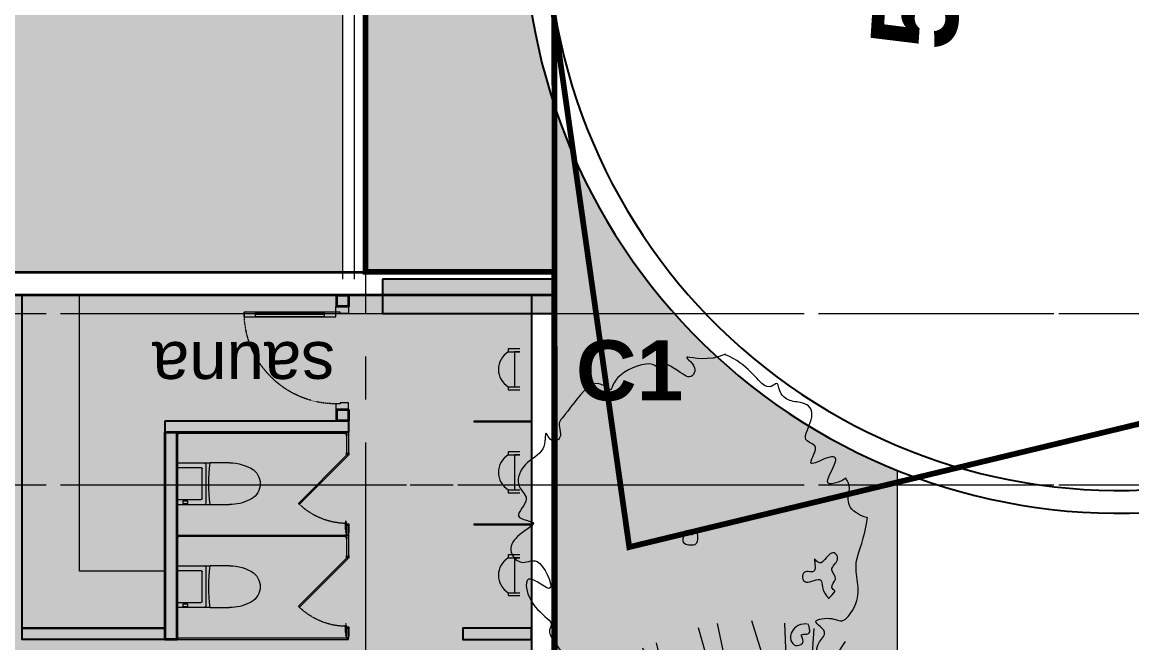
# Model space of a CAD drawing. Header units: millimetres. Extents: x -100356 to 314685, y 446 to 1273965.
# Drawn here: x 77091 to 86788, y 822088 to 827514 of the extents above; entities that cross this region are included whole.
import ezdxf
from ezdxf.xclip import XClip

# ---------------------------------------------------------------- set-up
doc = ezdxf.new("R2010")
doc.units = ezdxf.units.MM
doc.header["$XCLIPFRAME"] = 2
for name, pattern in [('CENTER', [2, 1.25, -0.25, 0.25, -0.25]), ('Core - tb$0$HIDDEN', [0.375, 0.25, -0.125]), ('Dash', [6, 3, -3]), ('DASHED2', [0.375, 0.25, -0.125]), ('gf$0$CENTER2', [28.574999999999996, 19.05, -3.174999999999999, 3.174999999999999, -3.174999999999999]), ('gf$0$Kume - Grid Line', [10.5, 5.999999999999999, -1.25, 2, -1.25]), ('Kume - D_W Swings', [4.4, 1.5, -0.7, 1.5, -0.7])]:
    doc.linetypes.add(name, pattern=pattern)
for name, color, linetype in [('20180221 BF$0$sohieu_diem', 2, 'Continuous'), ('20180221 BF$0$TREE', 99, 'Continuous'), ('STR', 7, 'Continuous')]:
    doc.layers.add(name, color=color, linetype=linetype)
for name, color, linetype, lineweight in [('20180221 BF$0$TUONG 2', 2, 'Continuous', 25), ('20180330-Ascent Plaza-TP-Ban ve so bo$0$KÍNH', 150, 'Continuous', 9), ('@ color hatch', 7, 'Continuous', 13), ('A-_DOOR----_E', 7, 'Continuous', 9), ('A.Concrete', 7, 'Continuous', 25), ('A1 - dp$0$FURNITURE', 8, 'Continuous', 5), ('A1 - dp$0$TUONG 2', 2, 'Continuous', 25), ('Core - tb$0$CUA', 5, 'Continuous', 9), ('gf$0$A.Axis', 251, 'gf$0$CENTER2', 13), ('GJ', 1, 'Continuous', 13), ('KÍNH', 150, 'Continuous', 9), ('LC.HA', 250, 'Continuous', 9), ('LGI', 250, 'CENTER', 9), ('luoicot', 30, 'Continuous', 13), ('M-_SANIFIXR_E', 7, 'Continuous', 9), ('net thay', 137, 'Continuous', 15), ('TEXT', 6, 'Continuous', 20), ('Text 35', 250, 'Continuous', 15), ('TUONG 2', 2, 'Continuous', 35)]:
    doc.layers.add(name, color=color, linetype=linetype, lineweight=lineweight)
doc.styles.add('20180221 BF$0$VAPTIMN', font='VNI-Aptima-Bold.TTF')
doc.styles.add('ARIAL', font='Font - TrueType - Arial Bold.ttf')
doc.styles.add('VnArial', font='Font - TrueType - Arial.ttf')

# ---------------------------------------------------------------- blocks, each defined once
blk = doc.blocks.new('M_Urinal-Wall-3D - M_Urinal-Wall-3D-2211937-IDEA-4th Storey - Detail')
at = {"layer": 'M-_SANIFIXR_E'}
blk.add_hatch(color=10, dxfattribs=at).paths.add_polyline_path([(-109.0745998661536, 302.8189976031653), (-154.3407862696125, 296.9603026130118), (-196.6238367956002, 279.7703178336354), (-233.1372104285497, 252.3818990322947), (-261.4745998661537, 216.5999999999529), (-286.8745998661652, 216.5999999999529), (-286.8745998661652, 114.9999999999609), (69.23974890405088, 114.9999999999609), (69.23974890405088, 216.5999999999529), (43.32540013382904, 216.5999999999529), (14.98801069622509, 252.3818990322947), (-21.52536293670705, 279.7703178336354), (-63.80841346271209, 296.9603026130097)], flags=0)
at = {"layer": 'M-_SANIFIXR_E', "color": 8}
for p, q in [((-261.4745998660653, 216.6000000000037), (-286.87459986607, 216.6000000000037)), ((-286.87459986607, 216.6000000000037), (-286.87459986607, 114.9999999990102)), ((-261.4745998660704, 216.5999999990201), (-261.4745998660704, 114.9999999999975)), ((69.23974890414924, 216.5999999999961), (43.32540013392855, 216.5999999999961)), ((43.32540013392836, 216.5999999990211), (43.32540013392836, 114.9999999999965)), ((69.23974890414924, 114.9999999990102), (69.23974890414924, 216.5999999999961)), ((43.32540013392836, 161.8706063241912), (-261.4745998660704, 161.8706063241912)), ((-261.4745998660704, 161.8706063241912), (-261.4745998660704, 114.9999999999975)), ((43.32540013392836, 114.9999999999965), (43.32540013392836, 161.8706063241912))]:
    blk.add_line(p, q, dxfattribs=at)
blk.add_arc((-109.0745998660706, 125.0189976032092), 177.7999999999999, 31.00271913387401, 148.9972808661222, dxfattribs=at)
blk = doc.blocks.new('110_植栽_中_高木 - 落葉2_φ4000_H4000-V1-IDEA-4th Storey - Detail')
at = {"color": 139}
blk.add_circle((0, 0), 4.083539209320726, dxfattribs=at)
for points, knots in [([(365.8336339197122, 1970.758105612942), (182.024731166719, 1885.046606622171), (-187.9866294023814, 1991.145656943729), (83.71792239812203, 1850.718741303834), (-16.84201142261736, 1663.785694014805), (-147.572214932472, 1793.799395279086), (-283.4330709030619, 1866.646287958429)], [0, 0, 0, 0, 0.2443081337377229, 0.4912010019798524, 0.6832633446483942, 0.8338532355819013, 0.8338532355819013, 0.8338532355819013, 0.8338532355819013]), ([(1917.051509305194, 182.5020730877877), (1638.844395638269, 267.5585235358449), (1765.825428643147, 511.2544151605107), (1662.534473966341, 628.6739547642064), (1706.248314810451, 614.8817401702399), (1383.118931957346, 479.6976839306299), (1623.581479173503, 842.7980422936962), (1513.345203686389, 874.0407269198913), (1212.085104415193, 702.1880609825603), (1438.516716894635, 1010.081859185302), (1163.536683980317, 992.2879836169304), (1349.253460765642, 1294.846138203109), (1271.844893839094, 1442.272534434334), (1076.783058199217, 1450.098738462606), (951.9868307469296, 1528.984228550107), (942.355566635204, 1721.684780452459), (816.915749997017, 1496.121988930274), (605.3928072081762, 1868.184815135202), (366.5776544621913, 1966.118211921363)], [0, 0, 0, 0, 0.1954764873729301, 0.3246080807841762, 0.4741707537678634, 0.6992926840615917, 0.9430229745900518, 1.185822686116785, 1.414190091502004, 1.68613497291543, 1.960294277191301, 2.176068294551539, 2.370094760786492, 2.507984366272034, 2.65302817787326, 2.815093333388019, 3.053050596240767, 3.308650981133689, 3.308650981133689, 3.308650981133689, 3.308650981133689]), ([(-283.4330709030619, 1866.646287958429), (-364.1053146285703, 1737.543710789294), (-352.6621694163186, 1946.770492235781), (-886.0333763314993, 1742.028468577599), (-859.2790209038649, 1487.477780301415), (-1059.81911036669, 1784.909230028221), (-1417.150578713859, 1250.594508811366), (-1466.576539114001, 1237.350862637046), (-1417.150578713859, 1052.795296495839), (-1540.615888610482, 981.5125665913802), (-1616.380884073966, 1189.67518081225), (-1585.418251411, 895.0854091945803), (-1843.603309766972, 795.9774509082199), (-1947.065013787709, 520.4747243550373), (-1727.097471033281, 398.5678818837623), (-2013.17153600743, 158.523239474569), (-1607.353212073096, 150.0764162237756), (-1927.840925285826, 0.630541208141949), (-2015.3317482149, -186.9941340442747), (-1845.817625020747, -356.5082572384272), (-1675.24037877738, -185.9310109951184), (-1426.961244915321, -770.8399958889349), (-1865.316253335855, -321.9178309247945), (-1793.692285201745, -774.1337682191515), (-1479.331949677086, -975.5037204277469), (-1595.030449785001, -1042.302280609903), (-1467.757738535467, -1224.066549493582), (-1318.646071547933, -1437.02007948386), (-1075.43483340391, -1398.739960761799), (-797.8918176551815, -1871.035988067044), (-887.5878946124576, -1449.049123711709), (-676.1626681283233, -1602.658542245626), (-633.6914458587416, -1662.994508486125), (-592.5082461864222, -1640.882925078855), (-621.0146317949984, -1912.103067031887), (-149.7007300818805, -1972.135024277319), (9.14349533431232, -1930.341002262197), (130.4952378650778, -1809.666685537668), (465.5867365710437, -1945.052439069259)], [0, 0, 0, 0, 0.2551105489952942, 0.5385779040421137, 0.8628323798634627, 1.206627356599234, 1.49443389689193, 1.736400794001452, 1.841604848161207, 1.993383844255066, 2.173912043445651, 2.391073054556892, 2.628128826317921, 2.852957209684163, 3.104275514588132, 3.386110310659415, 3.695867653595903, 3.960124601196598, 4.178948190932685, 4.367044962266493, 4.672267997229715, 5.083493609718781, 5.553943908003594, 5.952736294592933, 6.21650924788471, 6.415770044232579, 6.584038465864664, 6.783094351566172, 7.07125644146267, 7.406292449756776, 7.745465215254528, 7.95503851567409, 8.059441608010253, 8.166955523352062, 8.384196213201125, 8.633563640704041, 8.855160081706682, 9.045666770768399, 9.045666770768399, 9.045666770768399, 9.045666770768399]), ([(1425.867045371037, -1424.089916930068), (1281.067804496386, -1228.064217274776), (1585.559578247136, -1069.877564820752), (1239.559020580258, -940.4376814151765), (1552.245870944229, -893.2500760892872), (1654.016987287207, -988.4976171820308), (1822.744367209496, -729.705350692966), (1816.204475134611, -532.1939084337209), (1763.21791411005, -280.6775106755085), (1883.05265069491, -56.28041840170044), (1917.051509305194, 182.5020730878459)], [0, 0, 0, 0, 0.2602696423532189, 0.5402776649011819, 0.7648325053200407, 0.9729255080642645, 1.148736406630297, 1.356568084136579, 1.549553351123584, 1.754397608701417, 1.754397608701417, 1.754397608701417, 1.754397608701417]), ([(47.11920354492031, 44.82459022692638), (72.17139245726867, -48.67145163478563), (47.35383828822523, -116.8571213203249), (-13.67498244316084, -116.8571213203249), (-94.40809231851017, -109.7938894350664), (-110.6587756767403, -49.14551348437089), (-63.89626652025618, 44.82459022692638)], [0, 0, 0, 0, 0.06298794835798491, 0.1216690485470552, 0.1776779442636637, 0.245698436042966, 0.245698436042966, 0.245698436042966, 0.245698436042966]), ([(1489.528463115392, -698.4945496213622), (1558.626047922298, -629.3969648144557), (1571.436983678723, -616.5860290580895), (1496.10608624341, -573.0937151455437), (1609.953662315558, -470.5848972165841), (1477.530641562596, -386.2035952492733), (1635.730920088128, -266.9911346388399), (1521.46446689358, -142.6529088192619), (1401.188088310882, -380.9673140290543), (1311.616918294516, -193.0870449628565), (1377.547090989945, -450.9415355212404), (1193.133400338818, -360.6350292943534), (1203.463939038105, -586.9289664733224), (1457.221974712797, -421.1198580092168), (1405.866488227446, -611.3656312666135), (1497.087547274015, -702.5866903131246)], [0, 0, 0, 0, 0.05545187239706677, 0.1260716918052718, 0.2346686232856515, 0.3736416434709259, 0.5168994966368274, 0.6902108024521638, 0.866270124040647, 1.068926282079531, 1.254738596882081, 1.445578870364791, 1.646528748333133, 1.845214155794184, 2.01723629905058, 2.01723629905058, 2.01723629905058, 2.01723629905058]), ([(1254.161274262238, -974.875048691465), (1148.119576182449, -974.875048691465), (1061.35623096046, -1082.018856997602), (1079.058516277059, -1182.413505879347), (1146.818525054085, -1229.859574814211), (1241.860886007431, -1174.986842133338), (1169.479577079008, -1076.998781982169), (1251.118656054256, -1098.87390726438), (1307.777492045891, -1066.161913052725), (1265.209728105227, -974.875048691465)], [0, 0, 0, 0, 0.09455747389247111, 0.1827386351125621, 0.2632309143055276, 0.3491581973984682, 0.4355774142743436, 0.5098789920048055, 0.5784121538334418, 0.5784121538334418, 0.5784121538334418, 0.5784121538334418]), ([(465.5867365709273, -1945.052439069259), (640.478155073477, -1695.281608338642), (943.659977119707, -1741.938075501181), (1023.826270919002, -1661.771781701886), (988.4398268603254, -1360.533180837054), (1415.461209299276, -1412.964813775965)], [0, 0, 0, 0, 0.1982275061669139, 0.3960164778386281, 0.6275645962289388, 0.6275645962289388, 0.6275645962289388, 0.6275645962289388]), ([(481.5814669696265, -1714.579355883296), (538.477256680897, -1657.683566171909), (538.4772566808388, -1577.205871752754), (577.8477710683364, -1554.475294673), (482.2415370680974, -1562.83975631051), (482.2415370682138, -1708.968360487022)], [0, 0, 0, 0, 0.05643089622439371, 0.1171019053180198, 0.1957220914013187, 0.1957220914013187, 0.1957220914013187, 0.1957220914013187])]:
    blk.add_open_spline(points, degree=3, knots=knots, dxfattribs=at)
blk.add_open_spline([(-63.89626652025618, 44.82459022692638), (47.11920354492031, 44.82459022692638)], degree=1, dxfattribs=at)
blk = doc.blocks.new('110_植栽_中_高木 - 落葉1_φ4000_H5500-1445069-IDEA-4th Storey - Detail')
at = {"color": 139}
for p, q in [((-472.3833775519161, 1941.199493805179), (-408.4149558542995, 1714.849030846497)), ((-305.9823082759976, 1976.467862185324), (-180.7300701140193, 1367.584047282347)), ((224.3444087506505, 1271.989784197533), (-5.024473547935486, 2000.006284463801)), ((298.361235499382, 1613.364448597305), (285.0053920748178, 1979.601553272223)), ((518.1939491034718, 1585.750262425165), (540.9555240870686, 1934.037540279562)), ((-667.1264414931647, 1110.7801860295), (-958.0581679343013, 1759.767871280201)), ((-670.4398627280025, 1128.675911665079), (-837.7422901390819, 1807.726393850171)), ((640.9155051709386, 1556.773319429369), (813.1387722492218, 1820.02837959968)), ((-408.4149558542995, 1714.849030846497), (-388.7322772740154, 1473.737182348501)), ((879.2419983148575, 1317.288074884564), (1065.41289567959, 1665.346866565058)), ((-378.8910514115123, 1109.608196430025), (-614.5516459941864, 1644.93996847677)), ((-9.841452479362488, 1257.227945313207), (-9.841452479246072, 1591.832800116739)), ((224.3444087506505, 1271.989784197533), (298.361235499382, 1613.364448597305)), ((458.851465582964, 1251.692142394953), (518.1939491034718, 1585.750262425165)), ((458.851465582964, 1251.692142394953), (640.9155051709386, 1556.773319429485)), ((-388.7322772740154, 1473.737182348501), (-378.8910514115123, 1109.608196430025)), ((1363.799518465996, 1486.910044963588), (1020.801876902697, 1023.786250739591)), ((-1146.513700246694, 1148.973553468008), (-1389.116375565529, 1451.320603289409)), ((-180.7300701140193, 1367.584047282347), (29.52367794525344, 691.3524679344846)), ((-933.7781118154526, 1323.716515256441), (-819.2167762516765, 977.9643459039507)), ((242.3422285318375, 956.4526446290547), (224.3444087506505, 1271.989784197533)), ((348.0515382289886, 889.6186253511114), (879.2419983148575, 1317.288074884564)), ((879.2419983148575, 1317.288074884564), (624.9232863188954, 696.2730808960041)), ((29.52367794525344, 691.3524679344846), (-9.841452479362488, 1257.227945313207)), ((242.3422285318375, 956.4526446289383), (458.851465582964, 1251.692142394953)), ((1602.036249280092, 1226.910912772873), (1073.576743006823, 790.08796256606)), ((-1482.348481655121, 672.2847526994301), (-1684.951815665932, 1077.4914209001)), ((-989.0527254343033, 932.4647697778419), (-1146.513700246694, 1148.973553468008)), ((-546.19302546978, 457.6210855334066), (-670.4398627280025, 1128.675911665079)), ((-378.8910514115123, 1109.608196430025), (0, 0)), ((-1182.188370943069, 861.7301651008893), (-1639.809683084371, 1058.556496944861)), ((-1182.188370942953, 861.7301651008893), (-1319.17535233486, 1007.617680509924)), ((-819.2167762516765, 977.9643459039507), (-743.019583940506, 713.4952262614388)), ((1020.801876902697, 1023.786250739591), (624.9232863188954, 696.2730808960041)), ((-743.019583940506, 713.4952262614388), (-989.0527254343033, 932.4647697778419)), ((9.841127851861529, 496.9865918717114), (348.0515382289886, 889.6186253511114)), ((29.52367794525344, 691.3524679344846), (242.3422285318375, 956.4526446290547)), ((1796.167954056873, 879.676681542187), (1056.991548180697, 580.0629274089588)), ((-743.019583940506, 713.4952262614388), (-1182.188370943069, 861.7301651008893)), ((1073.576743006823, 790.08796256606), (383.8109844924184, 396.1129701685859)), ((-1850.213004051009, 759.4486308300402), (-1577.798580765724, 577.8388139770832)), ((-546.1930254929466, 457.6210855635582), (-743.019583940506, 713.4952262614388)), ((-9.841452479246072, 302.620417208178), (29.52367794525344, 691.3524679344846)), ((624.9232863188954, 696.2730808960041), (383.8109844924184, 396.1129701685859)), ((-1398.697381257894, 529.5860701234778), (-1482.348481655121, 672.2847526994301)), ((383.8109844924184, 396.1129701685859), (1064.092299819109, 582.4828861327842)), ((1064.092299819109, 582.4828861327842), (1374.093636631966, 607.0859509406146)), ((1854.660355448723, 598.603855076246), (1187.997541427729, 159.1331399901537)), ((1374.093636631966, 607.0859509406146), (1887.311337692081, 661.8959871827392)), ((-1570.001263380051, 577.5912872886984), (-1397.904682866763, 528.9194824814331)), ((-1182.188370943069, 347.5215771641815), (-1398.697381257894, 529.5860701234778)), ((-295.2394976615906, 132.8579099982744), (-546.19302546978, 457.6210855334066)), ((383.8109844924184, 396.1129701685859), (0, 0)), ((-1974.46955415071, 318.6226027156226), (-1450.808549284935, 187.0893754049903)), ((-1522.053621053696, 376.0710152747342), (-1182.188370943069, 347.5215771641815)), ((-644.6061913967133, 125.4765372104011), (-1182.188370943069, 347.5215771641815)), ((0, 0), (-9.841452479246072, 302.620417208178)), ((-1999.744347467902, 32.75557967426721), (-1462.213817477226, 119.0018555892166)), ((-1453.446340680006, 120.6552069316385), (-1277.585276153754, 143.8270499592181)), ((-1450.808549284935, 187.0893754049903), (-1104.362081289291, 100.5647440605098)), ((-644.6061913967133, 125.4765372104011), (-1244.926412820816, -51.66711611463688)), ((-1104.362081289291, 100.5647440605098), (-944.7665956824785, 36.90462391963229)), ((-295.2394976615906, 132.8579099982744), (-644.6061913967133, 125.4765372104011)), ((0, 0), (-295.2394976615906, 132.8579099982744)), ((772.5430352689, 63.96819517272525), (1205.561055898783, 162.3813610948855)), ((1205.561055898783, 162.3813610948855), (1515.562392592663, 167.3019740562886)), ((1515.562392592779, 167.3019740562886), (1938.739187479019, 182.0640396137023)), ((-423.1765680311946, -351.8274535147939), (0, 0)), ((0, 0), (-4.920839548110962, -526.510573686217)), ((0, 0), (772.5430352689, 63.96819517272525)), ((305.080270409584, -250.9537544391351), (0, 0)), ((1537.764085888863, 78.406571983709), (772.5430352689, 63.96819517272525)), ((772.5430352689, 63.96819517272525), (1241.235726595041, -49.82199959037825)), ((-1975.019242827431, -315.1973567311652), (-1570.586985945702, -88.12879469129257)), ((-1244.926412820816, -51.66711611463688), (-1563.964513659477, -80.1367654025089)), ((1534.199429512024, -56.9710327667417), (1241.235726595041, -49.82199959037825)), ((1241.235726595041, -49.82199959037825), (1511.872159600258, -167.9178440313553)), ((1984.387460947153, -87.80578596307896), (1545.460080504417, -57.6451576492982)), ((1511.872159600258, -167.9178440313553), (1971.205064989743, -338.2321318099275)), ((305.080270409584, -250.9537544391351), (268.1756732463837, -431.7880941579351)), ((1922.717954516411, -449.3434485273901), (302.8051798002562, -262.1018102309899)), ((743.0189040900441, -452.7006992447423), (305.080270409584, -250.9537544391351)), ((-846.3533629179001, -415.7958753603743), (-423.1765680311946, -351.8274535147939)), ((-806.9880057573318, -637.2254986847984), (-423.176568031311, -351.8274535147939)), ((-423.176568031311, -351.8274535147939), (-610.1616739033489, -834.0518305287696)), ((-1938.146543976152, -493.5973635487026), (-1559.848588943365, -440.3991668408271)), ((-1559.848588943365, -440.3991668408271), (-1235.085186838987, -474.8436842444353)), ((-1422.670295715332, -653.0823938259855), (-1040.719432005193, -445.3198036698159)), ((-1235.085186838987, -474.8436842444353), (-846.3533629179001, -415.7958753603743)), ((268.1756732463837, -431.7880941579351), (248.4932214021683, -869.7267278456129)), ((268.1756732463837, -431.7880941579351), (508.0575951337814, -651.3723742855946)), ((1389.152416825411, -631.5983466317412), (743.0189040900441, -452.7006992447423)), ((934.9246230125427, -541.2726392436307), (743.0189040900441, -452.7006992447423)), ((-4.920839548110962, -526.510573686217), (-216.5094636677532, -959.5285944119096)), ((-4.920839548110962, -526.510573686217), (44.28597009193618, -719.6464458090486)), ((1284.291316747665, -816.8294584905962), (934.9246230125427, -541.2726392436307)), ((-1092.386277675512, -755.3211164530367), (-806.9880057573318, -637.2254986847984)), ((364.6553201675415, -1191.166653582011), (258.3344473132165, -650.7574112483999)), ((931.2343899012776, -773.1584517749725), (508.0575951338978, -651.3723742855946)), ((508.0575951337814, -651.3723742855946), (685.201475143549, -1069.62832945399)), ((1865.403635564842, -721.3318651296431), (1389.152416825411, -631.5983466317412)), ((-1682.86504650116, -957.0682879311498), (-1092.386277675629, -755.3211164530367)), ((-1244.24843454361, -894.5838928524172), (-1076.959154009819, -745.2117366172606)), ((44.28597009193618, -719.6464458090486), (39.36535716068465, -1125.600868573412)), ((1097.032387258369, -1672.294927498093), (761.7112517039059, -724.371376727242)), ((1191.094798445702, -1134.804010587977), (931.2343899012776, -773.1584517749725)), ((-610.1616739033489, -834.0518305287696), (-905.4011716875248, -1094.846810894087)), ((-702.7137614487438, -1094.501361556584), (-607.6612464188365, -832.3146102534374)), ((248.4932214021683, -869.7267278456129), (164.8418943883153, -1100.99757709296)), ((1639.81895647163, -1145.008372557117), (1284.291316747782, -816.8294584905962)), ((-1566.533454947756, -1243.391860098112), (-1244.24843454361, -894.5838928525336)), ((-216.5094636677532, -959.5285944119096), (-457.6210854053497, -1296.593755696551)), ((-206.9887529610423, -1384.996144447359), (-216.5094636677532, -959.5285944119096)), ((-905.4011716964887, -1094.846810902003), (-1342.336628835881, -1482.626978749176)), ((-867.0234279631404, -1310.048825937207), (-702.7137614487438, -1094.501361556584)), ((164.8418943883153, -1100.99757709296), (51.66688954841811, -1342.1098789362)), ((174.7493087053299, -1572.893835027469), (164.8418943883153, -1100.99757709296)), ((1277.647537231445, -1483.431977648404), (902.3350493051112, -1121.902565224096)), ((1437.54405864724, -1390.509785178583), (1191.094798445702, -1134.804010587977)), ((364.6553201675415, -1191.166653582011), (364.6553201676579, -1966.613957091235)), ((551.640426158905, -1405.215130791184), (364.6553201675415, -1191.166653582011)), ((-1023.995621692622, -1717.988169337506), (-863.7940207718639, -1307.639067488839)), ((-682.3965194456978, -1879.996109963395), (-457.6210854053497, -1296.593755696551)), ((-457.6210854053497, -1296.593755696551), (-644.6061913967133, -1458.975343464059)), ((51.66688954853453, -1342.109878936084), (-169.7627338171005, -1794.81046484469)), ((-321.1341239243047, -1974.06262759841), (-206.9887529610423, -1384.996144447359)), ((658.8646988865221, -1888.371703820652), (551.640426158905, -1405.215130791184)), ((854.572331060539, -1808.246806775918), (551.640426158905, -1405.215130791184)), ((-644.6061913967133, -1458.975343464059), (-865.7228582014795, -1802.934917299193)), ((76.22358119627461, -1998.559568514), (174.7493087053299, -1572.893835027469))]:
    blk.add_line(p, q, dxfattribs=at)
blk = doc.blocks.new('SITE')
at = {"layer": 'GJ', "color": 2, "linetype": 'DASHED2', "ltscale": 200, "const_width": 50}
for points, elevation in [([(-29878.63724851527, 42740.08829556103), (-25969.8822123002, 42803.69467001787), (-21953.70208691485, 42762.33819735248), (-17824.85726146697, 42747.82105758612), (-8761.388092617854, 42796.05047907075), (-2287.339617544902, 42907.87486342783), (-2255.000619305414, 42909.88816991018), (-1185.958073573885, 35376.80779356154), (-1156.783467286848, 8044.275215967384), (-171.9813663010718, -62.86530163977295), (-42868.96356875566, 0.1675262849894352)], -1.948401880183878e-06), ([(-1160.81639505917, 11822.56543983352), (38571.89058090094, 16750.10564390331), (72293.83119198002, 20682.01865234907), (72665.93298668478, 20725.40091659437), (70991.79475905074, 24793.97242829512), (67558.71321172311, 33008.61330619716), (67488.72564941837, 32988.16896476794), (63296.97417460548, 41856.2439627928), (55641.11397701863, 39398.49793158652), (32498.0134045966, 31968.91299656802), (30483.45593920327, 38296.36017735372), (27912.23902114679, 37565.9203514136), (20347.20191071602, 35807.48221048719), (-530.79163456487, 30760.13330863212), (-1185.958083242935, 35376.60854589431)], -1.53277294855317e-06)]:
    blk.add_lwpolyline(points, dxfattribs=dict(at, elevation=elevation))
blk = doc.blocks.new('Partition Toilet - 900x1500-513772-IDEA-4th Storey - Detail')
at = {"layer": 'M-_SANIFIXR_E'}
h = blk.add_hatch(color=10, dxfattribs=at)
h.paths.add_polyline_path([(-899.9999999999513, 1037.615739037206), (-899.999999999947, -6.930349627509713e-11), (-702.9999999999507, -8.662937034387141e-11), (-702.9999999999507, 11.99999999991064), (-887.9999999999476, 11.99999999991064), (-887.9999999999541, 1499.999999999902), (-899.999999999947, 1499.999999999902), (-899.9999999999535, 1218.581335389133)], flags=0)
h.paths.add_polyline_path([(-96.9999999999498, -6.930349627509713e-11), (4.764615368912928e-11, -6.930349627509713e-11), (4.764615368912928e-11, 11.99999999991064), (-96.9999999999498, 11.99999999991064)], flags=0)
h = blk.add_hatch(color=10, dxfattribs=at)
h.paths.add_polyline_path([(-887.9999999999541, 1479.999999999923), (-884.9999999999548, 1479.999999999923), (-884.9999999999548, 1496.999999999902), (-887.9999999999345, 1499.999999999902)], flags=0)
h.paths.add_polyline_path([(-887.9999999999476, 11.99999999991064), (-884.9999999999418, 14.99999999990996), (-887.9999999999476, 31.99999999990609)], flags=0)
h.paths.add_polyline_path([(-699.9999999999492, -3.000000000085947), (-702.9999999999507, -8.662937034387141e-11), (-702.9999999999507, -3.000000000085947)], flags=0)
h.paths.add_polyline_path([(-719.999999999949, 11.99999999991064), (-702.9999999999507, 11.99999999991064), (-699.9999999999492, 11.99999999991064), (-702.9999999999507, 14.99999999990996), (-719.999999999949, 14.99999999990996)], flags=0)
h.paths.add_polyline_path([(-99.99999999994695, 11.99999999991064), (-96.9999999999498, 11.99999999991064), (-99.99999999994695, 14.99999999990996)], flags=0)
h.paths.add_polyline_path([(-19.99999999994997, 11.99999999991064), (4.764615368912928e-11, 12.77837837828697), (-2.999999999949506, 14.99999999989264), (-19.99999999994997, 14.07567567557508)], flags=0)
for points in [[(-114.2201795099, 16.99999999990951), (-78.2842712474091, 17.85627705379225), (-74.85249633567692, 21.99999999990837), (-49.99999999994965, 23.96384105109764), (-49.99999999994965, 26.99999999992456), (-114.2201795099, 26.99999999992456)], [(-74.85249633567692, 21.99999999990837), (-69.81731190655697, 11.99999999991064), (-28.65317133504333, 14.99999999990996), (-28.7867965643529, 21.99999999990837), (-71.21320343554423, 21.99999999990837)], [(-69.99999999994944, -5.000000000085493), (-29.99999999994986, -5.000000000085493), (-29.99999999994986, -6.930349627509713e-11), (-69.99999999994944, -6.930349627509713e-11)]]:
    blk.add_hatch(color=10, dxfattribs=at).paths.add_polyline_path(points, flags=0)
at = {"layer": 'A-_DOOR----_E'}
for p, q in [((-699.9999999999986, 15.00000000000285), (-278.7359312880705, 436.2640687119304)), ((-694.5147186257608, 3.514718625763587), (-270.2506499138319, 427.7787873376918)), ((-278.7359312880705, 436.2640687119304), (-270.2506499138319, 427.7787873376918)), ((-699.9999999999983, 9.000000000001346), (-694.5147186257608, 3.514718625763818))]:
    blk.add_line(p, q, dxfattribs=at)
at = {"layer": 'A-_DOOR----_E', "linetype": 'Kume - D_W Swings'}
for radius, start, end in [(600, 1.448888739433926, 44.99999999999996), (600.0000000000006, 359.9999999999996, 0.4829629131441855)]:
    blk.add_arc((-702.9999999999995, 12.00000000000218), radius, start, end, dxfattribs=at)
at = {"layer": 'M-_SANIFIXR_E', "color": 8}
for p, q in [((-887.9999999999976, 1500.000000000003), (-899.9999999999976, 1500.000000000003)), ((-899.9999999999976, 1500.000000000003), (-899.9999999999976, 2.436451040921384e-12)), ((-887.9999999999976, 12.00000000000228), (-887.9999999999976, 1500.000000000003)), ((-868.0000000000025, 1500.000000000003), (-888.0000000000025, 1500.000000000003)), ((-888.0000000000025, 1500.000000000003), (-888.0000000000025, 1480.000000000003)), ((-888.0000000000025, 1480.000000000003), (-885.0000000000024, 1480.000000000003)), ((-885.0000000000024, 1480.000000000003), (-885.0000000000024, 1497.000000000003)), ((-885.0000000000024, 1497.000000000003), (-868.0000000000025, 1497.000000000003)), ((-868.0000000000025, 1497.000000000003), (-868.0000000000025, 1500.000000000003)), ((-899.9999999999976, 2.301092649759085e-12), (-702.9999999999999, 2.301092649759085e-12)), ((-885.0000000000025, 31.99999999999741), (-888.0000000000025, 31.99999999999741)), ((-888.0000000000025, 31.99999999999741), (-888.0000000000025, 11.99999999999741)), ((-702.9999999999999, 12.00000000000228), (-887.9999999999976, 12.00000000000228)), ((-888.0000000000025, 11.99999999999741), (-868.0000000000025, 11.99999999999741)), ((-885.0000000000025, 14.99999999999741), (-885.0000000000025, 31.99999999999741)), ((-868.0000000000025, 14.99999999999741), (-885.0000000000025, 14.99999999999741)), ((-868.0000000000025, 11.99999999999741), (-868.0000000000025, 14.99999999999741)), ((-719.9999999999999, 14.9999999999974), (-719.9999999999999, 11.99999999999741)), ((-699.9999999999998, 14.9999999999974), (-719.9999999999999, 14.9999999999974)), ((-719.9999999999999, 11.99999999999741), (-702.9999999999993, 11.99999999999741)), ((-702.9999999999993, 0), (-719.9999999999999, 0)), ((-719.9999999999999, 0), (-719.9999999999999, -2.999999999999995)), ((-702.9999999999999, 2.301092649759085e-12), (-702.9999999999999, 12.00000000000228)), ((-702.9999999999993, 11.99999999999741), (-702.9999999999993, 0)), ((-699.9999999999998, -2.999999999999995), (-699.9999999999998, 14.9999999999974)), ((-124.2201795098999, 26.99999999992456), (-124.2201795098999, 16.99999999990951)), ((-114.2201795099525, 27.00000000000012), (-114.2201795099524, 27.00000000000012)), ((-114.2201795099525, 27.00000000000012), (-50.00000000000002, 27.00000000000012)), ((-114.2201795099523, 17.00000000000036), (-114.2201795099526, 17.00000000000036)), ((-78.28427124746189, 17.00000000000036), (-114.2201795099525, 17.00000000000036)), ((-79.99999999999996, 14.9999999999974), (-100, 14.9999999999974)), ((-100, 14.9999999999974), (-100, -2.999999999999995)), ((0, 12.00000000000228), (-96.99999999999994, 12.00000000000228)), ((-96.99999999999994, 12.00000000000228), (-96.99999999999994, 2.301092649759085e-12)), ((-97.00000000000001, 0), (-97.00000000000001, 11.99999999999741)), ((-97.00000000000001, 11.99999999999741), (-79.99999999999996, 11.99999999999741)), ((-96.99999999999993, 2.301092649759085e-12), (0, 2.301092649759085e-12)), ((-79.99999999999996, 0), (-97.00000000000001, 0)), ((-79.99999999999996, 11.99999999999741), (-79.99999999999996, 14.9999999999974)), ((-79.99999999999996, -2.999999999999995), (-79.99999999999996, 0)), ((-78.28427124746196, 22.00000000000027), (-19.99999999999998, 22.00000000000027)), ((-78.28427124746189, 22.00000000000027), (-78.28427124746189, 17.00000000000036)), ((-50.00000000000002, 27.00000000000012), (-50.00000000000002, 22.00000000000027)), ((-19.99999999999998, 22.00000000000027), (-28.34015510960221, 22.00000000000027)), ((-19.99999999994997, 14.99999999990996), (-19.99999999994997, 21.99999999990837)), ((-2.999999999999995, 14.9999999999974), (-20.00000000000006, 14.9999999999974)), ((-20.00000000000006, 14.9999999999974), (-20.00000000000006, 11.99999999999741)), ((-20.00000000000006, 11.99999999999741), (0, 11.99999999999741)), ((0, 31.99999999999746), (-2.999999999999995, 31.99999999999746)), ((-2.999999999999995, 31.99999999999746), (-2.999999999999995, 14.9999999999974)), ((0, 11.99999999999741), (0, 31.99999999999746)), ((0, 12.00000000000228), (0, 2.301092649759085e-12)), ((-719.9999999999999, -2.999999999999995), (-699.9999999999998, -2.999999999999995)), ((-100, -2.999999999999995), (-79.99999999999996, -2.999999999999995)), ((-80.00000000000001, -5.000000000000082), (-71.21320343559655, -5.000000000000082)), ((-20.00000000000002, -5.000000000000082), (-80.00000000000001, -5.000000000000082)), ((-69.99999999994944, -8.662937034387141e-11), (-69.99999999994944, -2.000000000086175)), ((-70.00000000000003, -8.142653218357055e-14), (-70.00000000000003, -2.000000000000081)), ((-70.00000000000003, -5.000000000000082), (-70.00000000000003, -8.142653218357055e-14)), ((-30.00000000000002, -2.000000000000081), (-70.00000000000003, -2.000000000000081)), ((-70.00000000000003, -5.000000000000082), (-30.00000000000002, -5.000000000000082)), ((-30.00000000000002, -5.000000000000082), (-70.00000000000003, -5.000000000000082)), ((-29.99999999994986, -2.000000000086175), (-29.99999999994986, -8.662937034387141e-11)), ((-30.00000000000002, -2.000000000000081), (-30.00000000000002, -8.142653218357055e-14)), ((-30.00000000000002, -8.142653218357055e-14), (-30.00000000000002, -5.000000000000082)), ((-28.7867965644038, -5.000000000000082), (-20.00000000000002, -5.000000000000082)), ((-19.99999999994997, -5.000000000085493), (-19.99999999994997, -8.662937034387141e-11))]:
    blk.add_line(p, q, dxfattribs=at)
blk = doc.blocks.new('Toilet - Toilet-2215860-IDEA-4th Storey - Detail')
at = {"layer": 'M-_SANIFIXR_E'}
blk.add_hatch(color=10, dxfattribs=at).paths.add_polyline_path([(182.4999999999585, 462.3842609627652), (177.4554512160464, 522.1739811444824), (163.1351597479779, 580.485562283766), (139.871807897123, 635.8774083262014), (120.4685010725555, 670.8906606033235), (92.29032369960737, 698.8559775341055), (57.84252474369762, 718.5896487128999), (19.46527005491695, 728.7510931798133), (-20.23433211685633, 728.6500065888252), (-58.55934158742811, 718.2932561243297), (-92.90619931697468, 698.3844139880886), (-120.9415967646444, 670.275961148248), (-140.7609861307494, 635.8774083262014), (-163.7563294971571, 580.485562283766), (-177.7849406031334, 522.1739811444824), (-182.5000000000408, 462.3842609627652), (-182.5000000000408, 292.7495877507237), (-61.00908286146685, 281.4186646108378), (61.00908286139321, 281.4186646108378), (182.4999999999585, 292.7495877507411)], flags=0)
at = {"layer": 'M-_SANIFIXR_E', "color": 8}
for p, q in [((-182.4999999999975, 292.7495877506445), (-182.499999999998, 462.3842609626753)), ((182.4999999999979, 462.3842609626772), (182.4999999999972, 292.749587750645)), ((-179.9950004577638, 0), (-179.9950004577638, 292.5326312397588)), ((180.0049837052821, 292.5226471856339), (180.0049837052821, 0)), ((170.9869996964919, 255.0000021157786), (-170.986999696492, 255.0000021157786)), ((-138.9422664493333, 9.78285824688712), (-138.9422664493333, 214.9336691831635)), ((-130.3994331956646, 223.4765024368242), (130.3994331956646, 223.4765024368242)), ((138.6517429202833, 216.6203620190755), (138.6517429202833, 9.78285824688712)), ((-171.8303727623129, 98.123554765342), (-151.8303727623129, 98.12355476534204)), ((-171.8303727623128, 54.99999999999989), (-171.8303727623129, 98.123554765342)), ((-151.8303727623129, 98.12355476534204), (-151.8303727623128, 54.99999999999996)), ((-151.8303727623128, 54.99999999999996), (-171.8303727623128, 54.99999999999989)), ((135.07818120574, 6.209296532343854), (-135.3687047347901, 6.209296532343854))]:
    blk.add_line(p, q, dxfattribs=at)
for centre, radius, start, end in [((-3.383959779057477e-14, 577.6841905326999), 152.3158094672971, 37.72911762377102, 157.5388857929347), ((198.9418994260233, 462.3842609626765), 381.4418994260208, 152.9456781094925, 180.0000000000006), ((-198.9418994260228, 462.3842609626764), 381.4418994260209, 4.866864807642024e-13, 33.13590994032987), ((-2.098055063015636e-12, 1592.544477608689), 1312.544477608696, 262.0075327925225, 277.9924672074778), ((-170.8171556034295, 245.6971596132855), 9.304392814264705, 91.04594576153316, 170.5394877984992), ((-129.6708498224993, 214.2050858099895), 9.299999999999995, 94.49328733193477, 175.5067126680119), ((129.6708498224993, 214.2050858099895), 9.3, 15.0526843530128, 85.50671266806526), ((170.8171556034295, 245.6971596132855), 9.304392814264704, 9.07886598647375, 88.95405423846685), ((-135.3687047347901, 9.78285824688712), 3.57356171454328, 179.9999999999999, 269.9999999999993), ((135.07818120574, 9.78285824688712), 3.573561714543274, 269.9999999999996, 0)]:
    blk.add_arc(centre, radius, start, end, dxfattribs=at)
blk = doc.blocks.new('*U388')
blk.add_line((-70.00000000001448, -99.99999999998985), (-70.00000000012079, -699.9999999999969))
for points in [[(-899.9999999999912, 110.0000000001498), (-839.9999999999912, 110.0000000001411), (-840.0000000000014, 40.00000000014103), (-850.0000000000014, 40.00000000014248), (-850.0000000000073, 1.424780293746153e-10), (-900.0000000000073, 1.497255652793683e-10)], [(1.601855820074799e-11, 110), (-59.99999999998398, 110.0000000000087), (-59.99999999999407, 40.00000000000873), (-49.99999999999407, 40.00000000000728), (-50, 7.261746759468224e-12), (0, 0)], [(-50, 7.261746759468224e-12), (-50.00000000013551, -800), (-90.0000000001355, -799.9999999999939), (-90, 1.308819719270105e-11)], [(-50.00000000001471, -99.99999999999278), (-90.00000000001448, -99.99999999998695), (-90.00000000012079, -699.9999999999941), (-50.0000000001208, -699.9999999999998)]]:
    blk.add_lwpolyline(points, close=True)
at = {"linetype": 'Core - tb$0$HIDDEN'}
blk.add_arc((-50, 7.261746759468224e-12), 800.0000000000074, 179.9999999999919, 269.9999999999964, dxfattribs=at)
blk = doc.blocks.new('X-GRID')
at = {"layer": 'LGI', "ltscale": 1500}
for p, q in [((-49499.99921768473, 49486.83894699802), (-49499.99921768485, -7272.626217615738)), ((-47849.99921768496, -7272.626217615734), (-47849.99921768485, 30849.96715951794)), ((5008.778208642092, 11099.99999999999), (-57318.59826279094, 11100.00000000015)), ((5008.778208642092, 9599.999999999978), (-57318.59826279094, 9600.000000000144))]:
    blk.add_line(p, q, dxfattribs=at)
blk = doc.blocks.new('A$C60262ED2')
at = {"layer": 'LC.HA'}
h = blk.add_hatch(color=256, dxfattribs=at)
h.dxf.hatch_style = 1
h.paths.add_polyline_path([(55408.78229464189, 42184.01338857348), (55408.78229464189, 41884.01338857348), (56908.78229464189, 41884.01338857348), (56908.78229464189, 42184.01338857348)])
at = {"layer": 'STR', "ltscale": 1000, "elevation": 6.706806565628017e-05}
blk.add_lwpolyline([(55408.78229464189, 42184.01338857348), (55408.78229464189, 41884.01338857348), (56908.78229464189, 41884.01338857348), (56908.78229464189, 42184.01338857348)], close=True, dxfattribs=at)
at = {"rotation": 180}
blk.add_blockref('X-GRID', (7408.778555928438, 51484.01189456624, 6.706806565628017e-05), dxfattribs=at)
at = {"layer": 'Text 35', "ltscale": 1000, "style": 'ARIAL'}
blk.add_text('C1', height=525, dxfattribs=at).set_placement((57098.2544158636, 41123.52943416697, 6.706806565628017e-05))
blk = doc.blocks.new('column')
at = {"layer": 'luoicot', "ltscale": 0.5}
blk.add_blockref('A$C60262ED2', (-47108.64113252342, -40383.94843114301, -6.68157683473537e-05), dxfattribs=at)
blk = doc.blocks.new('20180221 BF$0$hientrang')
at = {"layer": '20180221 BF$0$sohieu_diem', "color": 3, "style": '20180221 BF$0$VAPTIMN'}
blk.add_text('56', height=750.0075000750003, rotation=359.9272838922649, dxfattribs=at).set_placement((-71589.72935974557, 47821.15460352175, -1.968974554108263e-06))
blk = doc.blocks.new('gf$0$grid tower-gf')
at = {"layer": 'gf$0$A.Axis', "linetype": 'gf$0$Kume - Grid Line', "lineweight": 9, "ltscale": 100}
for p, q in [((48341.18399926648, -0.06496995770430658), (-14918.79991812457, -0.06496995747147594)), ((48341.18399926648, -1500.064969957704), (-14918.79991812457, -1500.064969957501))]:
    blk.add_line(p, q, dxfattribs=at)

msp = doc.modelspace()

# ---------------------------------------------------------------- hatches: boundary and pattern name
at = {"layer": '@ color hatch', "ltscale": 0.5}
h = msp.add_hatch(color=61, dxfattribs=at)
h.paths.add_polyline_path([(57741.17675161803, 825168.3587154422), (57740.72416181332, 834568.4243569868), (64040.7499812594, 834568.3564967042), (64040.7499812594, 831668.4209137502), (66640.74648999619, 831668.4179856014), (66640.76917012669, 834568.4198865523), (79890.7704149527, 834568.3159290219), (79890.78856598602, 829868.426122179), (79890.94961178924, 829868.426122179), (79890.94973701202, 825664.9178062128), (79890.94973701202, 825328.1712776632), (71340.74858635628, 825328.1712776632), (71340.74858635628, 825168.3564930831)])
h.paths.add_polyline_path([(81540.88122606439, 808744.053126794), (76892.64478588999, 808744.053126794), (76819.9340073614, 808744.0533695547), (72141.65272011106, 808744.053126794), (72141.65272011106, 814468.3292963956), (81540.74609145398, 814468.3292963956)])
h.paths.add_polyline_path([(73239.14859030569, 801968.3454902163), (72141.65272011077, 801968.3454902163), (72141.65272011129, 808544.0531267948), (81541.1317726813, 808542.6452744161), (81541.13422442389, 803419.7532403779), (81538.94827187508, 803418.3838314286), (81538.94841659405, 798518.2837139996), (80240.8839226738, 798518.2837139979), (80240.88565910868, 792368.3564631112), (73239.14859030522, 792368.3546132063)])
h.paths.add_polyline_path([(59841.40077655575, 810018.389398801), (63471.17573881137, 810018.4904417519), (63471.17573881137, 808747.1078338426), (70240.88655411509, 808747.1078338422), (70240.88656248919, 803668.8145233796), (59841.40077672066, 803668.8145062308)])
h = msp.add_hatch(dxfattribs=at)
h.set_pattern_fill('CROSS', color=139, scale=300)
h.set_pattern_definition([(0, (403133.1360193419, 611737.2349719522), (75, 75), [37.5, -112.5]), (90, (403151.8860193419, 611718.4849719522), (-74.99999999999999, 75), [37.5, -112.5])])
h.paths.add_polyline_path([(83212.42422707907, 808373.6889725882), (81740.74761124681, 808168.4063977107)], flags=17)
h.paths.add_polyline_path([(83212.42422707907, 808373.6889725882), (84695.00294770404, 808551.5024465094), (100028.8624811895, 810388.2729722965), (100147.7974075292, 809395.3986052352), (91608.83811898918, 808372.5295216006), (88109.66221018291, 807953.3782555647), (84610.48275086969, 807534.2278126018), (83172.2955748537, 807361.9540181591), (81734.10839883772, 807189.6802237163), (81738.94828693486, 807724.2131789902), (81740.88392267974, 808197.6405487135)])
h.paths.add_polyline_path([(121932.7370350757, 824404.0149546609), (119016.8162593673, 823356.3965167147), (133716.4468027565, 825116.7511453344), (134113.8031801931, 825164.3483264789), (133698.6463321209, 828631.2160574729)])
h.paths.add_polyline_path([(112560.7605529996, 825816.0341125375), (113575.8765709283, 822703.1197447677), (114587.9706972114, 822824.9630658368), (113397.0674534474, 826476.9395420837), (110511.5235426036, 828239.996312139), (97296.61770186228, 824787.2103187034), (97712.65726879232, 821294.7794819064), (89772.1964843957, 820342.1531015661), (86740.94967440043, 820342.1531015661), (86740.94967440043, 819142.1531015661), (99597.78295944804, 820713.3954647214), (99174.82308025133, 824244.377111623), (110328.6136288808, 827158.6356197153)])
edge = h.paths.add_edge_path()
edge.add_line((81224.42878567292, 829868.278549236), (80090.9496744006, 829868.278549236))
edge.add_line((80090.9496744006, 829868.278549236), (80090.94711980438, 830068.4128101026))
edge.add_line((80090.94711980438, 830068.4128101026), (80090.94410195317, 825328.0115999916))
edge.add_line((80090.94410195317, 825328.0115999916), (81741.05486908909, 825328.0312853365))
edge.add_line((81741.05486908909, 825328.0312853366), (81739.99189417557, 817368.4006918883))
edge.add_line((81739.99189417557, 817368.4006918883), (84740.96152757898, 817368.4006918883))
edge.add_line((84740.96152757898, 817368.4006918883), (84740.89602219009, 823594.9207396888))
edge.add_arc((86677.59327016228, 828420.8096494845), 5199.999999999248, 187.9645856006275, 248.1337128818804, ccw=False)
edge.add_line((81527.75297887837, 827700.292491978), (81224.42878567292, 829868.278549236))
msp.add_hatch(color=61, dxfattribs=at).paths.add_polyline_path([(71540.75079230608, 825127.8722700648), (81540.89602008606, 825127.8722700648), (81540.89602008606, 817568.3761704818), (71540.75079230608, 817568.3761704818)])

# ---------------------------------------------------------------- linework, layer by layer
at = {"color": 3, "linetype": 'Dash', "ltscale": 30, "const_width": 49.99999999999999, "elevation": 6.889417565665579e-05}
msp.add_lwpolyline([(80090.85129484381, 834768.3696307975), (80090.84707714534, 830068.3705573049), (80090.94869838304, 830068.3686956549), (80091.09120399387, 825331.035499379), (81741.03094892528, 825331.0561877628), (81740.11475416854, 818818.3707156917), (81740.5181929306, 818818.1907399476), (81740.51819293048, 818921.0355502632), (81740.13739917356, 818921.0993394926), (81740.1375429317, 817867.9244129412), (81740.86429230006, 817868.3416509225), (81740.90809841266, 804668.3416509251), (81739.97716190467, 804667.8964572853), (81739.9772635683, 803618.2342087256), (81740.87984372185, 803618.3994517049), (81740.87984372185, 803768.3553883564), (81739.08314660947, 803768.3412568053), (81738.94691710336, 798321.3081148177)], dxfattribs=at)
at = {"layer": '20180221 BF$0$TUONG 2', "ltscale": 0.5, "elevation": 6.889417565665839e-05}
msp.add_lwpolyline([(78341.277046638, 822216.3197478652), (77091.0106408402, 822216.2570849803), (77091.05386434814, 825127.9516918936)], dxfattribs=at)
at = {"layer": '20180221 BF$0$TUONG 2', "ltscale": 0.5, "elevation": -2.52726297953932e-07}
msp.add_lwpolyline([(81540.89602219009, 817368.3761704818), (81740.75373053689, 817368.3761704818), (81740.75655768804, 825128.0192686879), (81540.89884934125, 825128.0192686879)], close=True, dxfattribs=at)
at = {"layer": '@ color hatch', "color": 250, "linetype": 'Dash', "ltscale": 10, "const_width": 10}
for points, elevation in [([(57741.17675161803, 825168.3587154422), (57740.72416181332, 834568.4243569868), (64040.7499812594, 834568.3564967042), (64040.7499812594, 831668.4209137502), (66640.74648999619, 831668.4179856014), (66640.76917012669, 834568.4198865523), (79890.7704149527, 834568.3159290219), (79890.78856598602, 829868.426122179), (79890.94961178924, 829868.426122179), (79890.94973701202, 825664.9178062128), (79890.94973701202, 825328.1712776632), (79890.94973701202, 825328.1712776632), (79890.94973701202, 825328.1712776632), (71340.74858635628, 825328.1712776632), (71340.74858635628, 825168.3564930831)], 6.889417565665839e-05), ([(71540.75079230608, 825127.8722700648), (81540.89602008606, 825127.8722700648), (81540.89602008606, 817568.3761704818), (71540.75079230608, 817568.3761704818)], 6.914690195461232e-05)]:
    msp.add_lwpolyline(points, close=True, dxfattribs=dict(at, elevation=elevation))
at = {"layer": 'A1 - dp$0$FURNITURE', "elevation": 6.889417565665839e-05}
msp.add_lwpolyline([(78341.2519868249, 822716.3197472373), (77591.01806366454, 822716.2821457933), (77591.05386429308, 825127.9442694964)], dxfattribs=at)
at = {"layer": 'A1 - dp$0$TUONG 2', "ltscale": 0.5, "elevation": 6.835503346291592e-05}
for points in [[(80094.90492910471, 830068.278549236), (81398.39467933668, 830068.278549236), (81725.82375931238, 827728.0046903437, 0.4487796255676842), (87941.5600935621, 823583.208191185), (110701.8062044988, 829529.997364416), (114400.6357339847, 827270.0260575389), (115423.3499038245, 824133.8114996087), (118738.9462188871, 824531.6620831756), (134710.9734933587, 830270.017666602), (136710.3665189679, 813573.6023376813), (81740.84844784193, 806989.0578397712)], [(80370.88810890655, 829868.278549236), (81224.42878567292, 829868.278549236), (81527.75297887837, 827700.292491978, 0.4487796255676858), (87992.1187664981, 823389.7041328531), (110670.0924275163, 829314.9971890365), (114233.3743538952, 827137.8449716298), (115284.1200360557, 823915.6700939799), (118785.2578923004, 824335.7844887655), (134542.2522998191, 829996.8840650806), (136488.0060427532, 813748.3965472593), (81717.06141897313, 807187.6382447904)]]:
    msp.add_lwpolyline(points, format="xyb", dxfattribs=at)
at = {"layer": 'A1 - dp$0$TUONG 2', "ltscale": 0.5, "elevation": 6.889417565665839e-05}
for points in [[(78341.21892545231, 824029.174381111), (79941.2006131056, 824029.1661883364), (79941.2006131056, 823929.1687311386), (78341.21892545231, 823929.1769239132)], [(77091.0106408402, 822216.2570849803), (78341.277046638, 822216.3197478652), (78341.277046638, 822116.3222906673), (77091.0106408402, 822116.2596277823)], [(81540.947473914, 822217.1661883364), (80940.94746862764, 822217.1661883366), (80940.94746862764, 822117.1687311386), (81540.947473914, 822117.1687311386)]]:
    msp.add_lwpolyline(points, close=True, dxfattribs=at)
at = {"layer": 'KÍNH', "elevation": 6.914647296558746e-05}
for points in [[(57790.74833984928, 834768.42047535), (64240.74998125905, 834768.42047535), (64240.7499812594, 831868.4238419), (66440.74671524511, 831868.4238418997), (66440.74998125904, 834768.4214508557), (80090.75148185999, 834768.3146977935), (80090.9496744006, 830068.4311191315), (80090.9496744006, 830068.4301770572), (80090.9496744006, 825268.4214630408)], [(57790.74833984928, 834668.42047535), (64140.74998125905, 834668.42047535), (64140.7499812594, 831768.4238419), (66540.74660262394, 831768.4238418997), (66540.74986863694, 834668.4206687799), (79990.75569870514, 834668.315479831), (79990.95389127497, 829968.431208866), (79990.9496744006, 829968.4302667954), (79990.9496744006, 825268.4214630408)], [(57790.74833984928, 834568.42047535), (64040.74998125905, 834568.42047535), (64040.7499812594, 831668.4238419), (66640.74649000277, 831668.4238418997), (66640.74975601489, 834568.4198867041), (79890.75991555028, 834568.3162618686), (79890.95810814934, 829868.4312986004), (79890.9496744006, 829868.4303565337), (79890.9496744006, 825268.4214630408)]]:
    msp.add_lwpolyline(points, dxfattribs=at)
at = {"layer": 'M-_SANIFIXR_E', "color": 8, "elevation": 6.889417565665839e-05}
for points in [[(81040.88366563308, 824029.2348174744), (81540.88366823811, 824029.1891656185), (81540.88366823811, 824017.1891656185), (81040.88366563308, 824017.2348174744)], [(81040.92503247973, 823129.0967281251), (81540.92503508476, 823129.0510762692), (81540.92503508476, 823117.0510762692), (81040.92503247973, 823117.0967281251)], [(79941.2006131056, 822129.1687311386), (78441.199671199, 822129.1687311386), (78441.199671199, 822117.1687311386), (79941.2006131056, 822117.1687311386)]]:
    msp.add_lwpolyline(points, close=True, dxfattribs=at)
at = {"layer": 'net thay', "ltscale": 0.5, "elevation": -2.52726297953932e-07}
msp.add_lwpolyline([(81740.24697625251, 817367.8238334662), (84740.89602219009, 817368.3761704818), (84740.89602219009, 823594.9207396888)], dxfattribs=at)
at = {"layer": 'TUONG 2', "ltscale": 0.5}
for points, elevation in [([(71540.75079230608, 825327.8744758379), (81740.75364785198, 825328.022928804), (81740.75364785198, 825128.0207230309), (71540.75079230608, 825127.8722700648)], 6.914690195461232e-05), ([(79941.20358206324, 825127.9101242629), (79941.20061310548, 825027.9101984708), (79841.19840733234, 825027.9101984708), (79841.2013762901, 825127.9101242629)], 6.9146901979159e-05), ([(79941.20356341956, 824127.9101984708), (79941.2006131056, 824029.1661883364), (79841.19840733246, 824029.1661883364), (79841.20135764642, 824127.9101984708)], 6.889417565665839e-05), ([(78441.17736868518, 823929.1766681045), (78441.28214580477, 822116.2577214106), (78341.27994003163, 822116.2577214106), (78341.17516291204, 823929.1766681045)], 6.914690195461232e-05)]:
    msp.add_lwpolyline(points, close=True, dxfattribs=dict(at, elevation=elevation))

# ---------------------------------------------------------------- block references
at = {"layer": '20180221 BF$0$TREE'}
ref = msp.add_blockref('20180221 BF$0$hientrang', (137502.2644682878, 895676.4256591527, 6.882658044175619e-05), dxfattribs=dict(at, rotation=86.37342821610302))
XClip(ref).set_block_clipping_path([(-133148.1755428242, 112075.9558377523), (-124131.7889780848, -30182.587738563365), (-23551.898604514776, -23807.805954292417), (-32568.285169254174, 118450.73762202327)])
at = {"layer": '20180330-Ascent Plaza-TP-Ban ve so bo$0$KÍNH', "rotation": 180}
msp.add_blockref('gf$0$grid tower-gf', (74640.68223605088, 823468.1904218246, 6.591265602531721e-05), dxfattribs=at)
at = {"layer": '@ color hatch', "color": 139, "ltscale": 0.5, "xscale": 0.8, "yscale": 0.8, "zscale": 0.8}
msp.add_blockref('110_植栽_中_高木 - 落葉2_φ4000_H4000-V1-IDEA-4th Storey - Detail', (82944.66311491343, 823034.5841344029), dxfattribs=at)
at = {"layer": '@ color hatch', "color": 139, "ltscale": 0.5}
msp.add_blockref('110_植栽_中_高木 - 落葉1_φ4000_H5500-1445069-IDEA-4th Storey - Detail', (83471.49086478648, 820280.6400968491), dxfattribs=at)
at = {"layer": 'A.Concrete'}
msp.add_blockref('column', (71940.74728158994, 823468.3218504374, 6.864187834772932e-05), dxfattribs=at)
at = {"layer": 'Core - tb$0$CUA', "xscale": -1, "rotation": 270}
msp.add_blockref('*U388', (79831.20356341939, 825027.9101984708, 6.914684895744025e-05), dxfattribs=at)
at = {"layer": 'GJ'}
msp.add_blockref('SITE', (82927.04390989208, 792165.4681727872, 6.734725629129712e-05), dxfattribs=at)
at = {"layer": 'M-_SANIFIXR_E', "color": 8, "rotation": 90.00000000000001}
for p in [(81555.85471756877, 824588.1119279098, 6.889417565665839e-05), (81555.89608441542, 823687.9738385604, 6.889417565665839e-05), (81555.6903456741, 822787.8357717728, 6.889417565665839e-05)]:
    msp.add_blockref('M_Urinal-Wall-3D - M_Urinal-Wall-3D-2211937-IDEA-4th Storey - Detail', p, dxfattribs=at)
at = {"layer": 'M-_SANIFIXR_E', "color": 8, "xscale": -1}
for name, p, rotation in [('Partition Toilet - 900x1500-513772-IDEA-4th Storey - Detail', (79941.2006131056, 823029.1687311386, 6.889417565665839e-05), 90), ('Toilet - Toilet-2215860-IDEA-4th Storey - Detail', (78441.19297373055, 823479.1634752022, 6.914690195461232e-05), 270), ('Partition Toilet - 900x1500-513772-IDEA-4th Storey - Detail', (79941.2006131056, 822129.1687311386, 6.889417565665839e-05), 90), ('Toilet - Toilet-2215860-IDEA-4th Storey - Detail', (78441.19297373055, 822579.1634752022, 6.914690195461232e-05), 270)]:
    msp.add_blockref(name, p, dxfattribs=dict(at, rotation=rotation))

# ---------------------------------------------------------------- texts
at = {"layer": 'TEXT', "style": 'VnArial'}
msp.add_text('sauna', height=420, rotation=180, dxfattribs=at).set_placement((79822.92379803518, 824717.7733016801, 6.734627321622494e-05))

doc.saveas('drawing.dxf')
